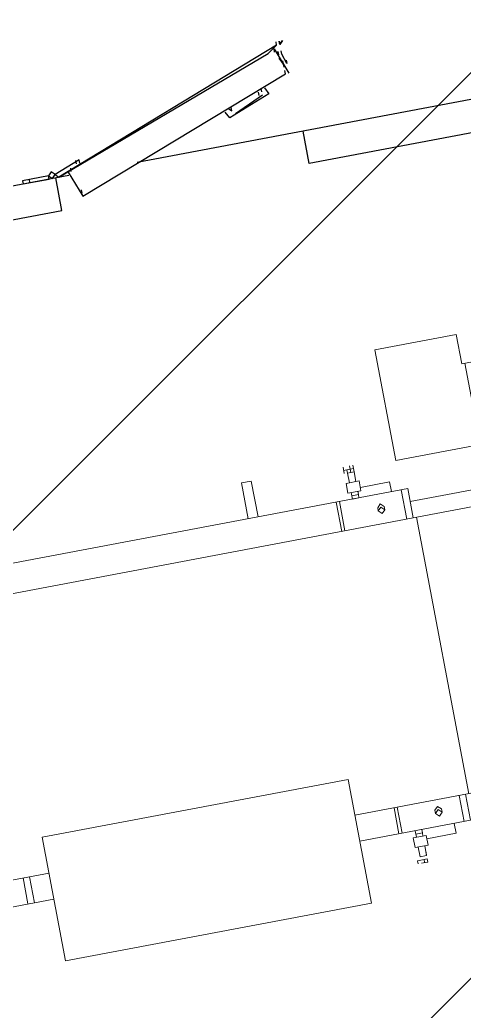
# Model space of a CAD drawing. Extents: x 407440 to 411585, y 6041728 to 6045069.
# Drawn here: x 408217.95 to 408225.65, y 6044235.78 to 6044252.97 of the extents above; entities that cross this region are included whole.
import ezdxf

# ---------------------------------------------------------------- set-up
doc = ezdxf.new("R2010")
doc.units = 0
doc.header["$LTSCALE"] = 5
doc.linetypes.add('foc-TIELINE', pattern=[1.875, 1.25, -0.625])
doc.layers.add('P-PROPOSED-EXISTING-H', color=59, linetype='Continuous')
doc.layers.add('T-TIE', color=201, linetype='foc-TIELINE')

# ---------------------------------------------------------------- blocks, each defined once
blk = doc.blocks.new('P-RIG-877')
at = {"layer": 'T-TIE', "linetype": 'ByBlock', "lineweight": 25}
for points in [[(-3.295, -18.8628), (-3.295, -19.081), (-3.3639, -19.1499), (-3.3639, -19.4254), (-3.9723, -19.4254), (-3.9723, -24.2932), (-4.0871, -24.2932)], [(-3.3639, -19.3106), (-4.0871, -19.3106), (-4.0871, -24.8787)], [(-4.3742, -24.3391), (-4.3856, -24.3391), (-4.2938, -24.3047)], [(-4.3397, -24.3047), (-4.3282, -24.3047), (-4.3627, -24.3162), (-4.3742, -24.3162)], [(-4.3971, -24.3162), (-4.4086, -24.3162)], [(-4.3971, -24.3277), (-4.4086, -24.3277)], [(-4.1216, -25.0739), (-4.1331, -25.0739), (-4.0986, -25.1658), (-4.0871, -25.1543), (-4.3742, -24.3621), (-4.3971, -24.3277), (-4.0871, -25.1543)], [(-4.3282, -24.3162), (-4.3512, -24.3277)], [(-4.3168, -24.3162), (-4.3282, -24.3162), (-4.3397, -24.3162)], [(-4.0986, -25.1198), (-4.0068, -25.0854), (-4.2938, -24.3162), (-4.3053, -24.3162)], [(-4.2594, -24.3966), (-4.2364, -24.3851), (-4.179, -24.5343), (-4.2019, -24.5458)], [(-4.2479, -24.408), (-4.2594, -24.408)], [(-4.1905, -24.5114), (-4.2364, -24.408)], [(-4.2364, -24.4195), (-4.2479, -24.4195)], [(-4.2134, -24.5343), (-4.2019, -24.5228), (-4.2134, -24.5228)], [(-4.1216, -25.0854), (-4.1331, -25.0854)], [(-4.0183, -25.0854), (-4.0297, -25.0854)], [(-4.0986, -25.1084), (-4.1101, -25.1084)], [(-4.0871, -25.1198), (-4.0871, -28.5067)], [(-4.0871, -27.9211), (-3.9723, -27.9211), (-3.9723, -27.6112), (-2.7209, -27.6112), (-2.7209, -27.4963), (-3.9723, -27.4963), (-3.9723, -25.1658), (-4.0871, -25.1658)], [(-4.0986, -25.2576), (-4.0871, -25.2576)]]:
    blk.add_lwpolyline(points, dxfattribs=at)
at = {"layer": 'T-TIE', "linetype": 'ByBlock', "lineweight": 5}
for points in [[(-3.1916, -23.8914), (-2.962, -23.8914), (-2.962, -23.3288), (-2.985, -23.3288), (-3.2031, -23.3288), (-3.2146, -23.3288), (-3.2146, -23.3518), (-3.1916, -23.3518), (-3.1916, -23.9029), (-3.295, -23.9029), (-3.295, -24.1899), (-2.9046, -24.1899), (-2.9046, -23.8225)], [(-2.7554, -23.8225), (-2.7554, -24.1669)], [(-1.7221, -24.5573), (-1.7221, -23.8684), (-2.698, -23.8684), (-2.698, -26.0268), (-1.7221, -26.0268), (-1.7221, -25.6365)], [(-3.2031, -23.9029), (-3.1916, -23.9029)], [(-2.698, -24.1669), (-2.8013, -24.1669), (-2.8013, -26.0039), (-2.698, -26.0039)], [(-1.7221, -24.1555), (-2.698, -24.1555)], [(-1.7221, -24.1669), (-1.6303, -24.1669), (-1.6303, -24.5573)], [(-2.698, -24.1899), (-2.8013, -24.1899)], [(-1.6303, -24.1899), (-1.7221, -24.1899)], [(-2.8013, -24.2243), (-2.8357, -24.2243), (-2.8357, -24.3277)], [(-1.6303, -24.2243), (-1.5958, -24.2243), (-1.5958, -24.3277)], [(-2.9161, -24.3391), (-2.8931, -24.3391), (-2.8587, -24.3391)], [(-2.9046, -24.3621), (-2.9046, -24.3391), (-2.9046, -24.3621), (-2.8931, -24.3621), (-2.8931, -24.3391), (-2.9046, -24.3391)], [(-2.8243, -24.3391), (-2.8128, -24.3391), (-2.8128, -24.3621)], [(-2.8243, -24.3621), (-2.8013, -24.3621), (-2.8013, -24.3391), (-2.8128, -24.3391)], [(-1.6073, -24.3391), (-1.6188, -24.3391), (-1.6303, -24.3391)], [(-1.5384, -24.3391), (-1.5729, -24.3391)], [(-1.5499, -24.3621), (-1.5384, -24.3621), (-1.5384, -24.3391), (-1.5499, -24.3391)], [(-1.5155, -24.3621), (-1.5155, -24.3391), (-1.5269, -24.3391), (-1.5269, -24.3621)], [(-2.9161, -24.3506), (-2.8931, -24.3506)], [(-2.9161, -24.3736), (-2.8931, -24.3736)], [(-2.9046, -24.3736), (-2.9046, -24.3506)], [(-2.8931, -24.3621), (-2.8587, -24.3621)], [(-1.6073, -24.3621), (-1.6303, -24.3621)], [(-1.5384, -24.3621), (-1.5729, -24.3621)], [(-1.5155, -24.3506), (-1.5269, -24.3506), (-1.5269, -24.3736), (-1.5155, -24.3736)], [(-2.698, -24.408), (-2.8013, -24.408)], [(-1.6303, -24.408), (-1.7221, -24.408)], [(-2.698, -24.4195), (-2.8013, -24.4195)], [(-1.6303, -24.4195), (-1.7221, -24.4195)], [(-2.8013, -24.7295), (-2.9276, -24.7295), (-2.9276, -24.6951), (-2.8013, -24.6951)], [(-1.6303, -25.6365), (-1.6303, -26.0039), (-1.7221, -26.0039)], [(-1.6303, -25.7054), (-1.7221, -25.7054)], [(-1.6303, -25.7283), (-1.7221, -25.7283)]]:
    blk.add_lwpolyline(points, dxfattribs=at)
for points in [[(-2.7324, -24.2703), (-2.7439, -24.2588), (-2.7554, -24.2588), (-2.7669, -24.2703), (-2.7554, -24.2817), (-2.7439, -24.2817)], [(-2.7439, -24.2588), (-2.7554, -24.2703), (-2.7439, -24.2817), (-2.7324, -24.2703)], [(-2.7439, -24.2588), (-2.7554, -24.2703), (-2.7439, -24.2817), (-2.7324, -24.2703)], [(-1.6762, -24.2817), (-1.6877, -24.2817), (-1.6991, -24.2703), (-1.6877, -24.2588), (-1.6762, -24.2588), (-1.6647, -24.2703)], [(-1.6762, -24.2588), (-1.6877, -24.2703), (-1.6762, -24.2817), (-1.6647, -24.2703)], [(-1.6762, -24.2588), (-1.6877, -24.2703), (-1.6762, -24.2817), (-1.6647, -24.2703)], [(-2.8587, -24.3277), (-2.8587, -24.3736), (-2.8243, -24.3736), (-2.8243, -24.3277)], [(-1.6188, -24.3621), (-1.6188, -24.3391)], [(-1.6073, -24.3277), (-1.6073, -24.3736), (-1.5729, -24.3736), (-1.5729, -24.3277)]]:
    blk.add_lwpolyline(points, close=True, dxfattribs=at)
at = {"layer": 'T-TIE', "linetype": 'ByBlock', "lineweight": 25}
for points in [[(-4.3971, -24.3162), (-4.4086, -24.3047)], [(-4.4086, -24.3162), (-4.3971, -24.3162)], [(-4.3742, -24.3277), (-4.3627, -24.3277)], [(-4.1101, -25.1772), (-4.0986, -25.1887), (-4.0871, -25.1772), (-4.0986, -25.1658)], [(-4.0986, -25.1887), (-4.0986, -25.2806), (-4.0871, -25.2806), (-4.0871, -25.1887)]]:
    blk.add_lwpolyline(points, close=True, dxfattribs=at)
at = {"layer": 'T-TIE', "linetype": 'ByBlock', "lineweight": 18}
blk.add_lwpolyline([(-1.4121, -24.5573), (-1.8484, -24.5573), (-1.8484, -25.6365), (-1.4121, -25.6365)], close=True, dxfattribs=at)

msp = doc.modelspace()

# ---------------------------------------------------------------- hatches: boundary and pattern name
at = {"layer": 'P-PROPOSED-EXISTING-H'}
h = msp.add_hatch(dxfattribs=at)
h.set_pattern_fill('ANSI31', color=256, scale=3.498392, style=0)
h.set_pattern_definition([(45, (-2243.128, 2713.837), (-7.854113246, 7.854113246), [])])
edge = h.paths.add_edge_path()
edge.add_line((408709.29, 6043818.222), (408241.305, 6043729.713))
edge.add_line((408241.305, 6043729.713), (407794.436, 6043645.198))
edge.add_line((407794.436, 6043645.198), (407673.83, 6044282.895))
edge.add_line((407673.83, 6044282.895), (408123.669, 6044351.83))
edge.add_line((408123.669, 6044351.83), (408654.575, 6044433.189))
edge.add_line((408654.575, 6044433.189), (409028.997, 6044539.866))
edge.add_line((409028.997, 6044539.866), (409149.726, 6043901.52))
edge.add_line((409149.726, 6043901.52), (408898.792, 6043854.062))
edge.add_arc((408782.127, 6043952.01), 152.33, 241.43508, 319.98432, ccw=False)

# ---------------------------------------------------------------- block references
at = {"layer": 'T-TIE', "linetype": 'ByBlock', "xscale": 4.999999999955019, "yscale": 4.999999999955019, "zscale": 4.999999999955019, "rotation": 280.7096999997605}
msp.add_blockref('P-RIG-877', (408346.005, 6044253.532), dxfattribs=at)

doc.saveas('drawing.dxf')
